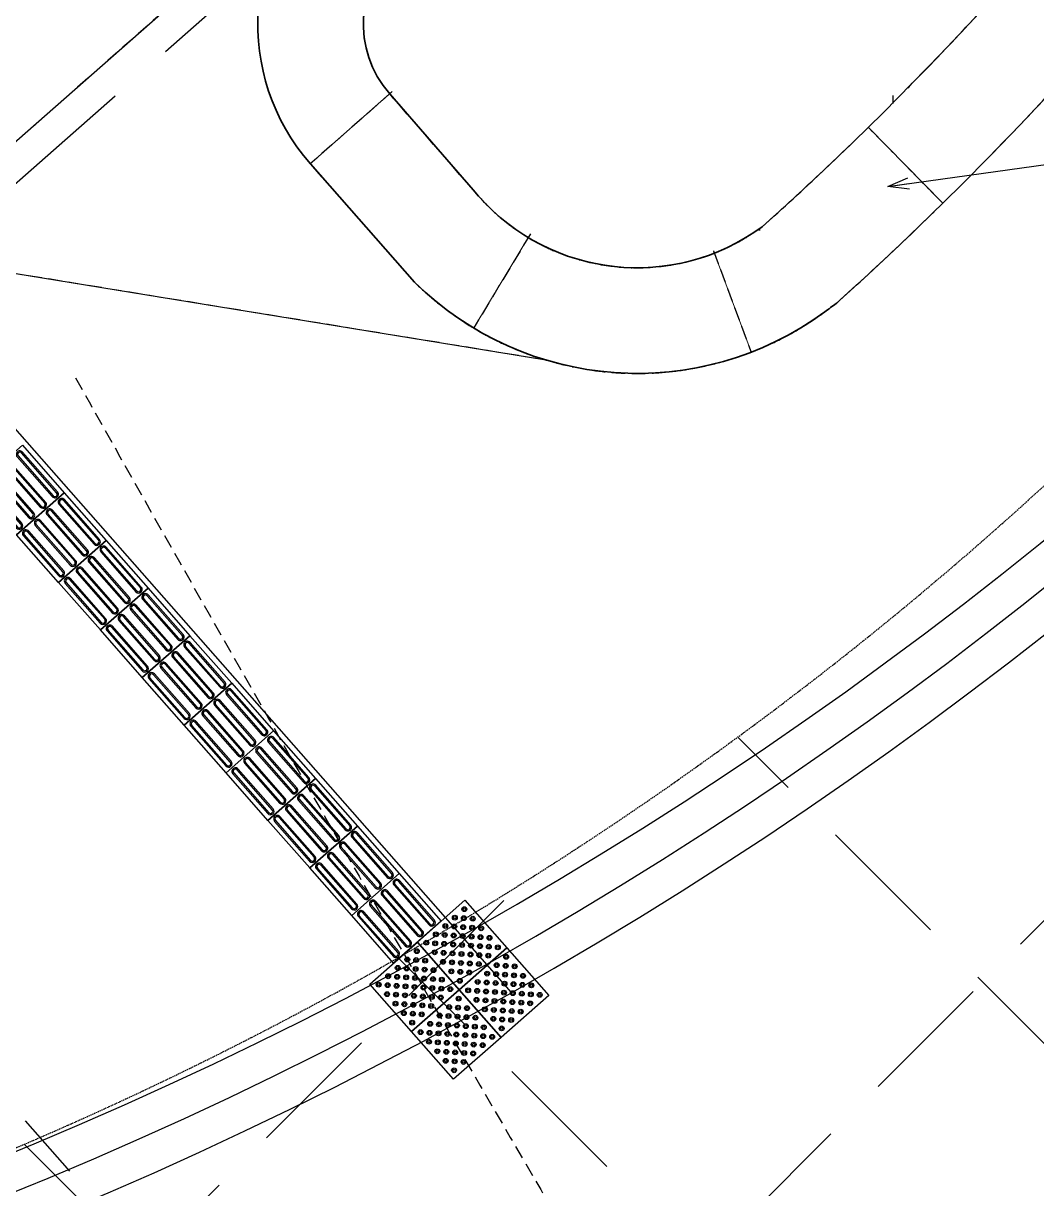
# Model space of a CAD drawing. Header units: millimetres. Extents: x 832728086 to 834530684, y 817551485 to 818349469.
# Drawn here: x 834330638 to 834335435, y 817997382 to 818002897 of the extents above; entities that cross this region are included whole.
import ezdxf

# ---------------------------------------------------------------- set-up
doc = ezdxf.new("R2010")
doc.units = ezdxf.units.MM
doc.header["$LTSCALE"] = 100
doc.linetypes.add('Grid Line', pattern=[22.225, 12.7, -3.175, 3.175, -3.175])
doc.linetypes.add('Hidden', pattern=[9.525, 6.35, -3.175])
for name, color, linetype in [('+C-160', 160, 'Hidden'), ('000-Tactile-l', 8, 'Continuous'), ('DLN020__', 6, 'Continuous'), ('DLN030_1', 1, 'Continuous'), ('DLN240__', 1, 'Continuous')]:
    doc.layers.add(name, color=color, linetype=linetype)
doc.layers.add('000-edge seating element-b', color=4, linetype='Continuous', lineweight=20)
doc.layers.add('000-LAYOUT PROPOSAL W8', color=1, linetype='Continuous', lineweight=35)
doc.layers.add('000-helpline', color=30, linetype='Continuous', lineweight=30, plot=False)
doc.styles.add('Swis721tBT', font='swissl.ttf')
doc.dimstyles.new('INTDIM', dxfattribs={"dimtxt": 200, "dimasz": 125, "dimexe": 100, "dimexo": 150, "dimgap": 80, "dimtad": 1, "dimdec": 0, "dimzin": 9, "dimdsep": 46, "dimtxsty": 'Swis721tBT', "dimblk": 'OPEN30', "dimcen": -125, "dimclrd": 256, "dimclre": 256, "dimclrt": 2, "dimaunit": 1, "dimadec": 1, "dimazin": 0, "dimtfac": 0.444444, "dimtdec": 0, "dimtix": 1, "dimtmove": 2, "dimatfit": 3, "dimldrblk": 'OPEN30', "dimfxl": 0, "dimtolj": 1, "dimlwd": -1, "dimlwe": -1, "dimarcsym": 0})

# ---------------------------------------------------------------- blocks, each defined once
blk = doc.blocks.new('_Open30')
at = {"color": 0, "linetype": 'ByBlock', "lineweight": -2}
for p, q in [((-1, 0.268), (0, 0)), ((0, 0), (-1, -0.268)), ((0, 0), (-1, 0))]:
    blk.add_line(p, q, dxfattribs=at)
blk = doc.blocks.new('tactile')
at = {"layer": '000-Tactile-l', "ltscale": 5e-05}
blk.add_line((834328.9253, 818002.9927), (834333.0031, 817998.3593), dxfattribs=at)
for radius, start, end in [(19.341, 262.79867, 352.51302), (19.691, 262.7741, 352.53808), (19.516, 262.78632, 352.52562)]:
    blk.add_arc((834323.3284, 818015.5097), radius, start, end, dxfattribs=at)
blk = doc.blocks.new('directional tactile')
at = {"ltscale": 5}
for points in [[(54.5, 24.5), (54.5, 275.5, 1), (20.5, 275.5), (20.5, 24.5, 1)], [(48.5, 24.5), (48.5, 275.5, 1), (26.5, 275.5), (26.5, 24.5, 1)], [(129.5, 24.5), (129.5, 275.5, 1), (95.5, 275.5), (95.5, 24.5, 1)], [(123.5, 24.5), (123.5, 275.5, 1), (101.5, 275.5), (101.5, 24.5, 1)], [(204.5, 24.5), (204.5, 275.5, 1), (170.5, 275.5), (170.5, 24.5, 1)], [(198.5, 24.5), (198.5, 275.5, 1), (176.5, 275.5), (176.5, 24.5, 1)], [(279.5, 24.5), (279.5, 275.5, 1), (245.5, 275.5), (245.5, 24.5, 1)], [(273.5, 24.5), (273.5, 275.5, 1), (251.5, 275.5), (251.5, 24.5, 1)]]:
    blk.add_lwpolyline(points, format="xyb", close=True, dxfattribs=at)
at = {"layer": '000-helpline', "ltscale": 0.015}
blk.add_lwpolyline([(0, 300), (300, 300), (300, 0), (0, 0)], close=True, dxfattribs=at)
blk = doc.blocks.new('persional tile')
at = {"layer": '000-helpline', "ltscale": 0.015, "elevation": -0.3}
blk.add_lwpolyline([(834329552.2, 818004210.3), (834329777.4, 818004408.5), (834329975.6, 818004183.3), (834329750.4, 818003985.1)], close=True, dxfattribs=at)
at = {"layer": '000-Tactile-l', "ltscale": 0.015}
for centre, radius in [((834329774.7, 818004366.2, -0.3), 11.5), ((834329729.6, 818004326.5, -0.3), 11.5), ((834329729.6, 818004326.5, -0.3), 6), ((834329772, 818004323.8, -0.3), 11.5), ((834329772, 818004323.8, -0.3), 6), ((834329774.7, 818004366.2, -0.3), 6), ((834329814.3, 818004321.1, -0.3), 11.5), ((834329814.3, 818004321.1, -0.3), 6), ((834329684.6, 818004286.9, -0.3), 11.5), ((834329684.6, 818004286.9, -0.3), 6), ((834329726.9, 818004284.2, -0.3), 11.5), ((834329726.9, 818004284.2, -0.3), 6), ((834329769.3, 818004281.5, -0.3), 11.5), ((834329769.3, 818004281.5, -0.3), 6), ((834329811.6, 818004278.8, -0.3), 11.5), ((834329811.6, 818004278.8, -0.3), 6), ((834329854, 818004276.1, -0.3), 11.5), ((834329854, 818004276.1, -0.3), 6), ((834329594.5, 818004207.6, -0.3), 11.5), ((834329594.5, 818004207.6, -0.3), 6), ((834329636.9, 818004204.9, -0.3), 11.5), ((834329639.6, 818004247.3, -0.3), 11.5), ((834329636.9, 818004204.9, -0.3), 6), ((834329639.6, 818004247.3, -0.3), 6), ((834329679.2, 818004202.2, -0.3), 11.5), ((834329681.9, 818004244.6, -0.3), 11.5), ((834329681.9, 818004244.6, -0.3), 6), ((834329721.5, 818004199.5, -0.3), 11.5), ((834329724.2, 818004241.9, -0.3), 11.5), ((834329724.2, 818004241.9, -0.3), 6), ((834329766.6, 818004239.2, -0.3), 11.5), ((834329766.6, 818004239.2, -0.3), 6), ((834329808.9, 818004236.5, -0.3), 11.5), ((834329808.9, 818004236.5, -0.3), 6), ((834329851.3, 818004233.8, -0.3), 11.5), ((834329851.3, 818004233.8, -0.3), 6), ((834329893.6, 818004231.1, -0.3), 11.5), ((834329893.6, 818004231.1, -0.3), 6), ((834329634.2, 818004162.6, -0.3), 11.5), ((834329634.2, 818004162.6, -0.3), 6), ((834329676.5, 818004159.9, -0.3), 11.5), ((834329676.5, 818004159.9, -0.3), 6), ((834329679.2, 818004202.2, -0.3), 6), ((834329718.8, 818004157.2, -0.3), 11.5), ((834329718.8, 818004157.2, -0.3), 6), ((834329721.5, 818004199.5, -0.3), 6), ((834329761.2, 818004154.5, -0.3), 11.5), ((834329763.9, 818004196.8, -0.3), 11.5), ((834329761.2, 818004154.5, -0.3), 6), ((834329763.9, 818004196.8, -0.3), 6), ((834329803.5, 818004151.8, -0.3), 11.5), ((834329806.2, 818004194.1, -0.3), 11.5), ((834329803.5, 818004151.8, -0.3), 6), ((834329806.2, 818004194.1, -0.3), 6), ((834329845.9, 818004149.1, -0.3), 11.5), ((834329848.6, 818004191.4, -0.3), 11.5), ((834329848.6, 818004191.4, -0.3), 6), ((834329888.2, 818004146.4, -0.3), 11.5), ((834329890.9, 818004188.7, -0.3), 11.5), ((834329890.9, 818004188.7, -0.3), 6), ((834329933.2, 818004186, -0.3), 11.5), ((834329933.2, 818004186, -0.3), 6), ((834329673.8, 818004117.5, -0.3), 11.5), ((834329673.8, 818004117.5, -0.3), 6), ((834329716.1, 818004114.8, -0.3), 11.5), ((834329716.1, 818004114.8, -0.3), 6), ((834329758.5, 818004112.1, -0.3), 11.5), ((834329758.5, 818004112.1, -0.3), 6), ((834329800.8, 818004109.4, -0.3), 11.5), ((834329800.8, 818004109.4, -0.3), 6), ((834329843.2, 818004106.7, -0.3), 11.5), ((834329843.2, 818004106.7, -0.3), 6), ((834329845.9, 818004149.1, -0.3), 6), ((834329888.2, 818004146.4, -0.3), 6), ((834329713.4, 818004072.5, -0.3), 11.5), ((834329713.4, 818004072.5, -0.3), 6), ((834329755.8, 818004069.8, -0.3), 11.5), ((834329755.8, 818004069.8, -0.3), 6), ((834329798.1, 818004067.1, -0.3), 11.5), ((834329798.1, 818004067.1, -0.3), 6), ((834329753.1, 818004027.5, -0.3), 11.5), ((834329753.1, 818004027.5, -0.3), 6)]:
    blk.add_circle(centre, radius, dxfattribs=at)
blk = doc.blocks.new('A$C062A3D83')
at = {"layer": '+C-160'}
for p, q in [((3942.2, -14802.8), (23443.9, 4698.9)), ((11421.7, -2743.2), (11421.7, -2705)), ((10786.7, -3340), (10792.3, -3340)), ((10802.1, -3325.7), (10802.1, -3325.7)), ((10802.1, -3325.7), (10802.1, -3325.7)), ((14965.8, -10020.5), (10686.1, -5740.8)), ((1047.8, -15045.5), (9650.9, -6442.5)), ((13433.8, -11140.1), (9078.8, -6785.1)), ((11787.7, -12145.6), (7309.3, -7667.2))]:
    blk.add_line(p, q, dxfattribs=at)
at = {"layer": '+C-160', "ltscale": 0.1}
for p, q in [((8753.9, -1616.3, -0.1), (4997.6, -4922)), ((9051.1, -2686.1), (8660.7, -3029.7)), ((9434.1, -3151.7, 0), (9039.2, -2697.3, 0)), ((9434.1, -3151.7, 0), (9039.2, -2697.3, 0)), ((9157.1, -3588.1, 0), (8663.8, -3027.6, 0)), ((9157.1, -3588.1, 0), (8663.8, -3027.6, 0)), ((9459.4, -3180.5), (9434.1, -3151.7)), ((9459.4, -3180.5), (9434.1, -3151.7)), ((9705.4, -3359), (9436.8, -3804.7)), ((6671.5, -3448.8, 0), (9768.6, -3953.4)), ((10571, -3439.5), (10749.6, -3918.4))]:
    blk.add_line(p, q, dxfattribs=at)
at = {"layer": '+C-160', "ltscale": 0.04}
blk.add_line((11306.4, -2857.7), (11656.8, -3214.4), dxfattribs=at)
at = {"layer": '+C-160', "ltscale": 0.01}
for radius, end in [(17125.1, 358.44694), (23125.1, 358.75793), (22625.1, 358.75793), (22625.1, 358.75793), (22325.1, 358.75793), (23125.1, 358.44694)]:
    blk.add_arc((566.6, 8074.5), radius, 260.04071, end, dxfattribs=at)
at = {"layer": '+C-160'}
for centre, radius, start, end in [((594.8, 8067.2), 15296.7, 311.85831, 358.47143), ((594.8, 8067.2), 15296.7, 311.85831, 358.47143), ((566.6, 8074.5), 15825.1, 311.98712, 358.44694), ((566.6, 8074.5), 15825.1, 311.98712, 358.44694), ((1728.5, 9024.5), 15825.1, 306.30433, 306.55096), ((1728.5, 9024.5), 15825.1, 306.30433, 306.55096)]:
    blk.add_arc(centre, radius, start, end, dxfattribs=at)
at = {"layer": '+C-160', "ltscale": 0.1}
for centre, radius, start, end in [((9414.5, -2367, 0), 1000, 131.3502, 221.3502), ((9414.5, -2367, 0), 1000, 131.3502, 221.3502), ((9414.5, -2367, 0), 500, 131.3502, 221.3502), ((9414.5, -2367, 0), 500, 131.3502, 221.3502), ((10210, -2519.8), 1000, 221.3502, 306.3043), ((10210, -2519.8), 1000, 221.3502, 306.3043), ((10210, -2519.8), 1500, 225.4136, 306.3043), ((10210, -2519.8), 1500, 225.4136, 306.3043), ((230942.9, 121457.4), 256228.7, 209.326722, 210.348644)]:
    blk.add_arc(centre, radius, start, end, dxfattribs=at)
at = {"layer": '+C-160', "ltscale": 4}
blk.add_open_spline([(-72340.3, -33621), (-20541.3, 11966), (31257.7, 57553)], degree=2, dxfattribs=at)

msp = doc.modelspace()

# ---------------------------------------------------------------- linework, layer by layer
at = {"layer": '000-edge seating element-b', "ltscale": 0.04}
msp.add_line((834332384.3813, 818002573.9144), (834331994.0247, 818002230.3715), dxfattribs=at)
at = {"layer": '000-edge seating element-b', "color": 4}
for p, q in [((834333038.6993, 818001901.0622), (834332770.0778, 818001455.3758)), ((834333904.2913, 818001820.5498), (834334082.8636, 818001341.6603))]:
    msp.add_line(p, q, dxfattribs=at)
at = {"layer": '000-edge seating element-b', "ltscale": 0.04}
msp.add_lwpolyline([(834334639.6716, 818002402.2834), (834334990.0709, 818002045.6038)], dxfattribs=at)
at = {"layer": '000-LAYOUT PROPOSAL W8'}
for points in [[(834326716.7875, 818002247.8961), (834328332.8322, 818000411.59, -0.547730429), (834327511.6147, 817997927.1536, -0.101365112), (834321162.9588, 817997747.9615, 0.020132675), (834318052.8642, 817998165.8414, -0.09051657), (834312866.7281, 817999622.6308, -0.500814433), (834312567.6984, 818001196.0289, 0.074950268), (834317681.8758, 818008815.0045, -0.130248665), (834326675.6781, 818019480.223, -0.215588354), (834338804.9966, 818021768.92, -0.388923923), (834340310.3526, 818019524.3914, 0.031000661), (834339719.1424, 818012905.6651, -0.205542559), (834334486.2786, 818001571.8638)], [(834326716.7875, 818002247.8961), (834328332.8322, 818000411.59, -0.547730429), (834327511.6147, 817997927.1536, -0.101365112), (834321162.9588, 817997747.9615, 0.020132675), (834318052.8642, 817998165.8414, -0.09051657), (834312866.7281, 817999622.6308, -0.500814433), (834312567.6984, 818001196.0289, 0.074950268), (834317681.8758, 818008815.0045, -0.130248665), (834326675.6781, 818019480.223, -0.215588354), (834338804.9966, 818021768.92, -0.388923923), (834340310.3526, 818019524.3914, 0.031000661), (834339719.1424, 818012905.6651, -0.205542559), (834334486.2786, 818001571.8638)], [(834326341.4213, 818001917.5458), (834327957.4895, 818000081.2601, -0.538605233), (834327397.5004, 817998413.9574, -0.101365112), (834321249.433, 817998240.427, 0.020132675), (834318099.4479, 817998663.6666, -0.09051657), (834313086.183, 818000071.8964, -0.500814433), (834312936.6681, 818000858.5954, 0.074950268), (834318133.9226, 818008601.3371, -0.130248665), (834326962.5934, 818019070.736, -0.215588354), (834338687.0302, 818021283.0353, -0.388923923), (834339816.0472, 818019599.6389, 0.031000661), (834339219.3261, 818012919.2164, -0.206239794), (834334135.4331, 818001934.3564)], [(834326341.4213, 818001917.5458), (834327957.4895, 818000081.2601, -0.538605233), (834327397.5004, 817998413.9574, -0.101365112), (834321249.433, 817998240.427, 0.020132675), (834318099.4479, 817998663.6666, -0.09051657), (834313086.183, 818000071.8964, -0.500814433), (834312936.6681, 818000858.5954, 0.074950268), (834318133.9226, 818008601.3371, -0.130248665), (834326962.5934, 818019070.736, -0.215588354), (834338687.0302, 818021283.0353, -0.388923923), (834339816.0472, 818019599.6389, 0.031000661), (834339219.3261, 818012919.2164, -0.206239794), (834334135.4331, 818001934.3564)], [(834334135.4331, 818001934.3564, -1), (834334135.4331, 818001934.3564, -0.388648367), (834332792.6734, 818002079.5804), (834332767.4101, 818002108.2948)], [(834334135.4331, 818001934.3564, -1), (834334135.4331, 818001934.3564, -0.388648367), (834332792.6734, 818002079.5804), (834332767.4101, 818002108.2948)], [(834334486.2786, 818001571.8638, -0.001076114), (834334431.4702, 818001531.4147, -0.368377712), (834332490.3837, 818001671.9502, -0.368377712)], [(834334486.2786, 818001571.8638, -0.001076114), (834334431.4702, 818001531.4147, -0.368377712), (834332490.3837, 818001671.9502, -0.368377712)]]:
    msp.add_lwpolyline(points, format="xyb", dxfattribs=at)
at = {"layer": '000-LAYOUT PROPOSAL W8', "elevation": 0.0041}
for points in [[(834332490.3837, 818001671.9502), (834331997.1527, 818002232.3922, -0.414213558), (834332087.1788, 818003643.7374), (834332609.129, 818004104.6353)], [(834332490.3837, 818001671.9502), (834331997.1527, 818002232.3922, -0.414213558), (834332087.1788, 818003643.7374), (834332609.129, 818004104.6353)], [(834332767.4101, 818002108.2948), (834332372.4956, 818002562.722, -0.414213558), (834332417.5086, 818003268.3946), (834332790.0866, 818003596.2911)], [(834332767.4101, 818002108.2948), (834332372.4956, 818002562.722, -0.414213558), (834332417.5086, 818003268.3946), (834332790.0866, 818003596.2911)]]:
    msp.add_lwpolyline(points, format="xyb", dxfattribs=at)
at = {"layer": 'DLN020__', "linetype": 'Grid Line'}
for p, q in [((834367147.373, 817956232.2294), (834303349.7221, 818028723.3896)), ((834349425.0358, 818018703.2651), (834280087.1053, 817957680.6925))]:
    msp.add_line(p, q, dxfattribs=at)
at = {"layer": 'DLN240__', "color": 1}
for p, q in [((834332087.1788, 818003643.7374, -0.1033), (834328330.9423, 818000338.0544)), ((834330004.8606, 818001811.1893, -0.046), (834333101.9514, 818001306.6572))]:
    msp.add_line(p, q, dxfattribs=at)

# ---------------------------------------------------------------- block references
at = {"layer": '+C-160', "ltscale": 5}
msp.add_blockref('A$C062A3D83', (834323333.3128, 818005260.0327), dxfattribs=at)
for name, p, rotation in [('directional tactile', (834330633.8032, 818000900.0714, -0.0703), 221.3506054881874), ('directional tactile', (834330832.0027, 818000674.8671, -0.0703), 221.3506054881874), ('directional tactile', (834331030.2022, 818000449.6628, -0.0703), 221.3506054881874), ('directional tactile', (834331228.4017, 818000224.4585, -0.0703), 221.3506054881874), ('directional tactile', (834331426.6012, 817999999.2543, -0.0703), 221.3506054881874), ('directional tactile', (834331624.8006, 817999774.05, -0.0703), 221.3506054881874), ('directional tactile', (834331823.0001, 817999548.8457, -0.0703), 221.3506054881874), ('directional tactile', (834332021.1996, 817999323.6415, -0.0703), 221.3506054881874), ('directional tactile', (834332219.3991, 817999098.4372, -0.0703), 221.3506054881874), ('directional tactile', (834332417.5986, 817998873.2329, -0.0703), 221.3506054881874), ('persional tile', (16328516.6079, 1652328297.8689, 0.211), 270.0000001004078), ('persional tile', (16328291.4036, 1652328099.6694, 0.211), 270.0000001004078), ('persional tile', (16328714.8074, 1652328072.6646, 0.211), 270.0000001004078), ('persional tile', (16328489.6031, 1652327874.4651, 0.211), 270.0000001004078)]:
    msp.add_blockref(name, p, dxfattribs=dict(rotation=rotation))
at = {"layer": '000-Tactile-l', "xscale": 1000, "yscale": 1000, "zscale": 1000}
msp.add_blockref('tactile', (-56.4905, -49.2817, -0.0703), dxfattribs=at)

# ---------------------------------------------------------------- leaders
at = {"layer": 'DLN030_1', "color": 1}
msp.add_leader([(834334729.9766, 818002124.866), (834335557.0149, 818002240.4432), (834337459.5314, 818003914.8002)], dimstyle='INTDIM', override={"dimtxt": 100, "dimasz": 100, "dimgap": 30, "dimtad": 0, "dimarcsym": 2}, dxfattribs=at)

doc.saveas('drawing.dxf')
